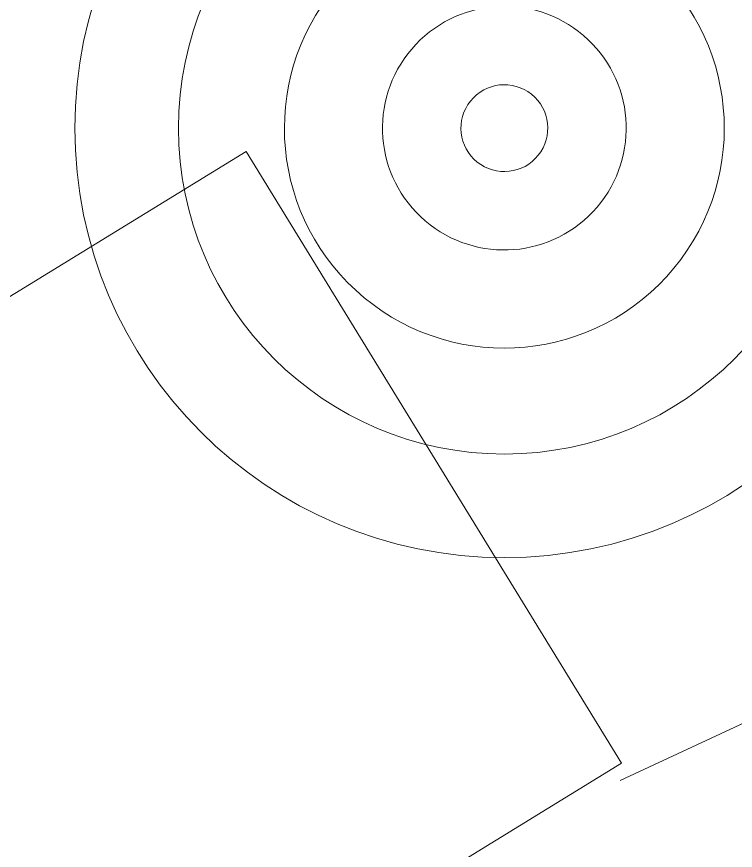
# Model space of a CAD drawing. Extents: x 2498567 to 2501210, y 7092229 to 7094464.
# Drawn here: x 2499329.974 to 2499333.154, y 7093476.037 to 7093479.725 of the extents above; entities that cross this region are included whole.
import ezdxf

# ---------------------------------------------------------------- set-up
doc = ezdxf.new("R2010")
doc.units = 0
doc.header["$MEASUREMENT"] = 0
doc.linetypes.add('DGN Style 6', pattern=[2507.6577982873914, 1.318432070603256, -527.3728282413022, 922.9024494222787, -527.3728282413022, 1.318432070603256, -527.3728282413022])
doc.linetypes.add('HIDDEN', pattern=[0.375, 0.25, -0.125])
for name, color, linetype, lineweight in [('14', 7, 'Continuous', 0), ('20', 7, 'Continuous', 0), ('RW_Ex_ROW', 30, 'DGN Style 6', 0)]:
    doc.layers.add(name, color=color, linetype=linetype, lineweight=lineweight)
doc.layers.add('GRID', color=254, linetype='HIDDEN')

# ---------------------------------------------------------------- blocks, each defined once
blk = doc.blocks.new('086')
at = {"color": 0, "linetype": 'ByBlock', "lineweight": -2}
for radius in [0.1900000000001139, 0.1441700770372767]:
    blk.add_circle((0, 0), radius, dxfattribs=at)
for radius, start, end in [(0.09730879141939852, 320.420594428993, 320.420021471198), (0.05390732796737736, 319.5139861450106, 319.5134131872155), (0.01920937271468926, 321.34018891244, 321.339615954645)]:
    blk.add_arc((0, 0), radius, start, end, dxfattribs=at)

msp = doc.modelspace()

# ---------------------------------------------------------------- linework, layer by layer
at = {"layer": '14', "color": 7, "linetype": 'Continuous', "lineweight": 0, "flags": 128}
msp.add_lwpolyline([(2499328.173999998, 7093473.673999998), (2499326.512749288, 7093476.380974394), (2499330.988999997, 7093479.129), (2499332.650250707, 7093476.422025604)], close=True, dxfattribs=at)
at = {"layer": 'GRID', "color": 252, "linetype": 'HIDDEN', "lineweight": 0, "ltscale": 35}
msp.add_line((2498749.768915499, 7093204.562932136), (2500729.397552195, 7094127.621335676), dxfattribs=at)
at = {"layer": 'RW_Ex_ROW', "color": 254}
msp.add_line((2499213.341, 7093420.786), (2499574.194, 7093601.855000001), dxfattribs=at)

# ---------------------------------------------------------------- block references
at = {"layer": '20', "color": 7, "linetype": 'Continuous', "lineweight": 0, "xscale": 10, "yscale": 10, "zscale": 10}
msp.add_blockref('086', (2499332.132, 7093479.232), dxfattribs=at)

doc.saveas('drawing.dxf')
